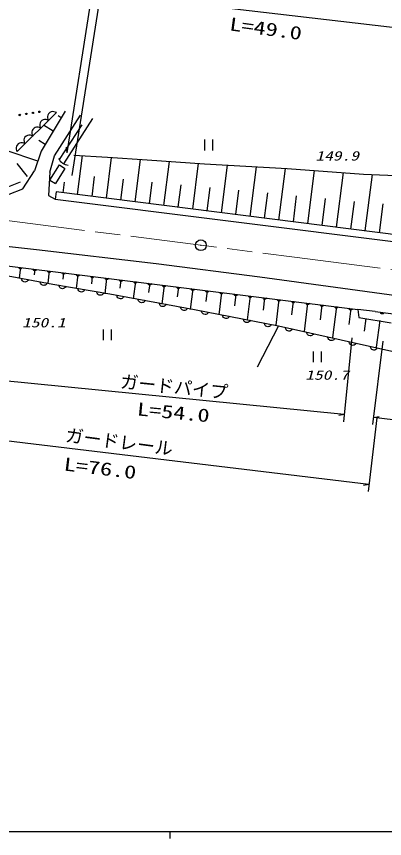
# Model space of a CAD drawing. Units: millimetres, scale not verified. Extents: x 40000 to 680000, y 20000 to 380000.
# Drawn here: x 146685 to 197842, y 204000 to 318194 of the extents above; entities that cross this region are included whole.
import ezdxf
from ezdxf.enums import TextEntityAlignment as Align

# ---------------------------------------------------------------- set-up
doc = ezdxf.new("R2010")
doc.units = ezdxf.units.MM
doc.header["$LTSCALE"] = 1000
doc.linetypes.add('CHAIN', pattern=[18.5, 12, -1.5, 3.5, -1.5])
for name, color, linetype, lineweight in [('M-BGD', 7, 'Continuous', 25), ('M-BMK', 2, 'CHAIN', 13), ('M-TTL-BAND', 7, 'Continuous', 25)]:
    doc.layers.add(name, color=color, linetype=linetype, lineweight=lineweight)
doc.styles.add('ＭＳ ゴシック', font='')
doc.styles.get('ＭＳ ゴシック').set_extended_font_data('MS Gothic')

# ---------------------------------------------------------------- blocks, each defined once
blk = doc.blocks.new('BUHIN1')
at = {"color": 7, "linetype": 'Continuous', "lineweight": 25}
for radius in [746, 22.5]:
    blk.add_circle((0, 0), radius, dxfattribs=at)
blk = doc.blocks.new('BUHIN27')
at = {"color": 7, "linetype": 'Continuous', "lineweight": 25}
blk.add_lwpolyline([(261, -427), (142, -453), (27, -452), (-116, -428), (-225, -366), (-316, -284), (-397, -151), (-428, -33), (-434, 92), (-391, 233), (-339, 335), (-261, 427)], dxfattribs=at)
blk = doc.blocks.new('BUHIN28')
at = {"color": 7, "linetype": 'Continuous', "lineweight": 25}
blk.add_lwpolyline([(272, -419), (154, -448), (40, -451), (-104, -431), (-215, -372), (-308, -292), (-392, -162), (-427, -45), (-437, 80), (-397, 222), (-348, 325), (-272, 419)], dxfattribs=at)
blk = doc.blocks.new('BUHIN29')
at = {"color": 7, "linetype": 'Continuous', "lineweight": 25}
blk.add_lwpolyline([(277, -416), (159, -447), (45, -451), (-99, -433), (-210, -374), (-305, -296), (-390, -167), (-426, -50), (-437, 75), (-400, 217), (-352, 321), (-277, 416)], dxfattribs=at)
blk = doc.blocks.new('BUHIN30')
at = {"color": 7, "linetype": 'Continuous', "lineweight": 25}
blk.add_lwpolyline([(281, -414), (163, -445), (49, -450), (-95, -434), (-207, -376), (-302, -299), (-389, -170), (-426, -54), (-438, 71), (-402, 214), (-355, 318), (-281, 414)], dxfattribs=at)
blk = doc.blocks.new('BUHIN31')
at = {"color": 7, "linetype": 'Continuous', "lineweight": 25}
blk.add_lwpolyline([(278, -416), (160, -446), (46, -451), (-99, -433), (-210, -375), (-304, -296), (-390, -168), (-426, -50), (-438, 74), (-400, 217), (-353, 321), (-278, 416)], dxfattribs=at)
blk = doc.blocks.new('BUHIN91')
at = {"color": 7, "linetype": 'Continuous', "lineweight": 25}
blk.add_lwpolyline([(150, -200), (92, -219), (35, -224), (-38, -219), (-95, -193), (-144, -156), (-190, -94), (-212, -37), (-220, 25), (-206, 97), (-185, 151), (-150, 200)], dxfattribs=at)
blk = doc.blocks.new('BUHIN92')
at = {"color": 7, "linetype": 'Continuous', "lineweight": 25}
blk.add_lwpolyline([(150, -200), (92, -218), (35, -224), (-37, -219), (-94, -193), (-144, -156), (-190, -94), (-211, -37), (-221, 25), (-206, 97), (-185, 150), (-150, 200)], dxfattribs=at)
blk = doc.blocks.new('BUHIN107')
at = {"color": 7, "linetype": 'Continuous', "lineweight": 25}
blk.add_lwpolyline([(770, -17), (716, 161), (627, 313), (481, 486), (313, 582), (134, 644), (-105, 649), (-287, 596), (-458, 507), (-612, 341), (-704, 193), (-770, 17)], dxfattribs=at)
blk = doc.blocks.new('BUHIN226')
at = {"color": 7, "linetype": 'Continuous', "lineweight": 25}
blk.add_circle((0, 0), 99.5, dxfattribs=at)
blk = doc.blocks.new('BUHIN227')
at = {"color": 7, "linetype": 'Continuous', "lineweight": 25}
blk.add_circle((0, 0), 99.5, dxfattribs=at)
blk = doc.blocks.new('BUHIN244')
at = {"color": 7, "linetype": 'Continuous', "lineweight": 25}
for p, q in [((138, 936), (-941, -106)), ((-141, -934), (938, 108))]:
    blk.add_line(p, q, dxfattribs=at)

msp = doc.modelspace()

# ---------------------------------------------------------------- linework, layer by layer
at = {"layer": 'M-BGD'}
for p, q in [((153725, 299243), (157845, 325335)), ((154411, 296085), (158531, 322176)), ((158415, 321440), (207734, 315686)), ((153477, 305024), (150127, 299494)), ((152238, 304834), (146767, 299418)), ((151968, 298811), (155604, 304492)), ((152919, 304102), (152479, 304369)), ((153288, 297702), (157322, 304040)), ((151802, 302259), (150459, 303073)), ((155776, 303160), (152625, 298316)), ((150686, 300416), (149783, 300962)), ((149669, 298113), (145276, 299570)), ((150127, 299494), (149211, 296732)), ((153725, 299243), (153629, 300018)), ((151342, 296541), (151968, 298811)), ((154671, 298931), (159355, 298639)), ((155191, 293446), (155873, 298856)), ((159188, 292942), (159902, 298601)), ((159355, 298639), (164858, 298258)), ((163185, 292438), (163927, 298322)), ((164858, 298258), (172838, 297736)), ((167182, 291934), (167954, 298056)), ((148215, 295946), (146788, 297753)), ((151317, 295441), (152660, 297581)), ((153424, 297090), (152125, 294972)), ((152660, 297581), (153424, 297090)), ((171179, 291431), (171981, 297792)), ((172838, 297736), (184289, 297050)), ((175176, 290927), (176011, 297546)), ((179173, 290423), (180041, 297305)), ((183170, 289919), (184071, 297063)), ((184289, 297050), (194923, 296307)), ((147587, 294229), (149211, 296732)), ((151342, 296541), (151138, 293326)), ((157190, 293194), (157539, 295962)), ((187167, 289415), (188096, 296784)), ((191164, 288911), (192121, 296503)), ((194923, 296307), (202127, 295964)), ((195161, 288407), (196150, 296248)), ((147220, 295159), (145574, 294511)), ((151317, 295441), (152125, 294972)), ((153193, 293698), (153379, 295175)), ((161187, 292690), (161551, 295576)), ((165184, 292186), (165562, 295187)), ((169181, 291682), (169574, 294803)), ((145698, 293485), (147587, 294229)), ((152194, 293824), (152069, 292832)), ((204155, 287273), (152194, 293824)), ((173178, 291179), (173587, 294423)), ((177175, 290675), (177600, 294050)), ((181172, 290171), (181614, 293677)), ((151138, 293326), (152069, 292832)), ((152069, 292832), (204026, 286282)), ((185169, 289667), (185626, 293296)), ((189166, 289163), (189637, 292903)), ((193163, 288659), (193648, 292511)), ((197160, 288155), (197664, 292154)), ((144488, 286398), (149469, 285836)), ((149469, 285836), (166099, 283891)), ((144257, 283714), (194135, 277508)), ((147250, 283341), (147066, 281866)), ((166099, 283891), (180496, 282011)), ((143980, 282434), (151766, 281027)), ((149245, 283093), (149146, 282297)), ((151240, 282845), (151028, 281137)), ((153235, 282597), (153122, 281685)), ((155230, 282349), (154989, 280408)), ((157225, 282100), (157097, 281072)), ((151766, 281027), (159667, 279658)), ((159220, 281852), (158950, 279679)), ((161215, 281604), (161073, 280459)), ((163211, 281356), (162911, 278950)), ((165206, 281108), (165049, 279847)), ((180496, 282011), (221058, 276491)), ((167201, 280859), (166873, 278221)), ((169196, 280611), (169025, 279234)), ((171191, 280363), (170834, 277492)), ((173186, 280115), (173000, 278621)), ((175181, 279866), (174795, 276763)), ((159667, 279658), (171440, 277507)), ((177176, 279618), (176976, 278008)), ((179171, 279370), (178756, 276034)), ((181166, 279122), (180952, 277396)), ((183162, 278874), (182718, 275305)), ((171440, 277507), (183080, 275238)), ((185157, 278625), (184924, 276754)), ((187152, 278377), (186663, 274448)), ((189147, 278129), (188891, 276071)), ((191142, 277881), (190607, 273578)), ((193137, 277633), (192858, 275388)), ((196514, 277204), (194135, 277508)), ((194135, 277508), (194271, 276384)), ((194271, 276384), (198779, 275613)), ((196514, 277204), (220526, 274177)), ((183080, 275238), (180160, 269457)), ((183080, 275238), (203734, 270623)), ((195246, 276246), (194993, 274456)), ((197195, 275971), (196668, 272241)), ((193284, 273533), (192134, 261901)), ((196197, 261500), (197652, 273101)), ((192232, 262897), (142538, 267810)), ((192232, 262897), (191465, 262756)), ((196775, 262431), (195550, 252192)), ((196322, 262492), (197093, 262613)), ((254354, 255218), (196322, 262492)), ((195668, 253185), (139575, 259898)), ((195668, 253185), (194898, 253060))]:
    msp.add_line(p, q, dxfattribs=at)
msp.add_arc((154006, 299142), 1609, 205.27643, 265.62683, dxfattribs=at)
at = {"layer": 'M-BMK'}
for p, q in [((144231, 290003), (185316, 284746)), ((185316, 284746), (333825, 265814))]:
    msp.add_line(p, q, dxfattribs=at)
at = {"layer": 'M-TTL-BAND'}
for p, q in [((40000, 205000), (579000, 205000)), ((168000, 205000), (168000, 204000))]:
    msp.add_line(p, q, dxfattribs=at)

# ---------------------------------------------------------------- block references
at = {"layer": 'M-BGD', "rotation": 45.98907}
for name, p in [('BUHIN227', (148974, 304798)), ('BUHIN227', (149886, 304943)), ('BUHIN107', (151691, 304292)), ('BUHIN226', (147150, 304506)), ('BUHIN227', (148062, 304652)), ('BUHIN107', (150597, 303209)), ('BUHIN107', (149503, 302126)), ('BUHIN107', (148409, 301042)), ('BUHIN244', (173393, 300335)), ('BUHIN107', (147314, 299959)), ('BUHIN1', (172316, 286409)), ('BUHIN92', (147250, 283341)), ('BUHIN92', (149245, 283093)), ('BUHIN31', (147873, 281730)), ('BUHIN92', (151240, 282845)), ('BUHIN92', (153235, 282597)), ('BUHIN92', (155230, 282349)), ('BUHIN92', (157225, 282100)), ('BUHIN92', (159220, 281852)), ('BUHIN31', (150468, 281261)), ('BUHIN30', (153083, 280799)), ('BUHIN92', (161216, 281604)), ('BUHIN92', (163211, 281356)), ('BUHIN92', (165206, 281107)), ('BUHIN92', (167201, 280859)), ('BUHIN30', (155717, 280342)), ('BUHIN30', (158350, 279886)), ('BUHIN29', (161138, 279389)), ('BUHIN92', (169196, 280611)), ('BUHIN92', (171191, 280363)), ('BUHIN92', (173186, 280115)), ('BUHIN92', (175181, 279866)), ('BUHIN92', (177176, 279618)), ('BUHIN29', (164082, 278851)), ('BUHIN29', (167025, 278313)), ('BUHIN92', (179171, 279370)), ('BUHIN92', (181167, 279122)), ('BUHIN92', (183162, 278874)), ('BUHIN92', (185157, 278625)), ('BUHIN29', (169968, 277776)), ('BUHIN28', (172895, 277223)), ('BUHIN92', (187152, 278377)), ('BUHIN92', (189147, 278129)), ('BUHIN92', (191142, 277881)), ('BUHIN92', (193137, 277633)), ('BUHIN28', (175805, 276656)), ('BUHIN28', (178715, 276089)), ('BUHIN91', (197514, 277078)), ('BUHIN244', (159320, 273980)), ('BUHIN28', (181625, 275522)), ('BUHIN27', (184555, 274908)), ('BUHIN27', (187506, 274249)), ('BUHIN27', (190457, 273590)), ('BUHIN27', (193407, 272931)), ('BUHIN244', (188489, 270910)), ('BUHIN27', (196358, 272271))]:
    msp.add_blockref(name, p, dxfattribs=at)

# ---------------------------------------------------------------- texts
at = {"layer": 'M-BGD', "style": 'ＭＳ ゴシック', "width": 1.35}
for s, rotation, p in [('L=49.0', 352.3, (176137, 315722)), ('L=54.0', 354.5, (163330, 262239)), ('L=76.0', 353.1, (153132, 254590))]:
    msp.add_text(s, height=1833, rotation=rotation, dxfattribs=at).set_placement(p, align=Align.BOTTOM_LEFT)
at = {"layer": 'M-BGD', "style": 'ＭＳ ゴシック', "oblique": 15, "width": 1.35}
for s, p in [('149.9', (188236, 297779)), ('150.1', (147470, 274611)), ('150.7', (186821, 267330))]:
    msp.add_text(s, height=1320, dxfattribs=at).set_placement(p, align=Align.BOTTOM_LEFT)
at = {"layer": 'M-BGD', "style": 'ＭＳ ゴシック'}
for s, rotation, p in [('ガードパイプ', 354.1, (160993, 266063)), ('ガードレール', 352.5, (153345, 258627))]:
    msp.add_text(s, height=1833, rotation=rotation, dxfattribs=at).set_placement(p, align=Align.BOTTOM_LEFT)

doc.saveas('drawing.dxf')
